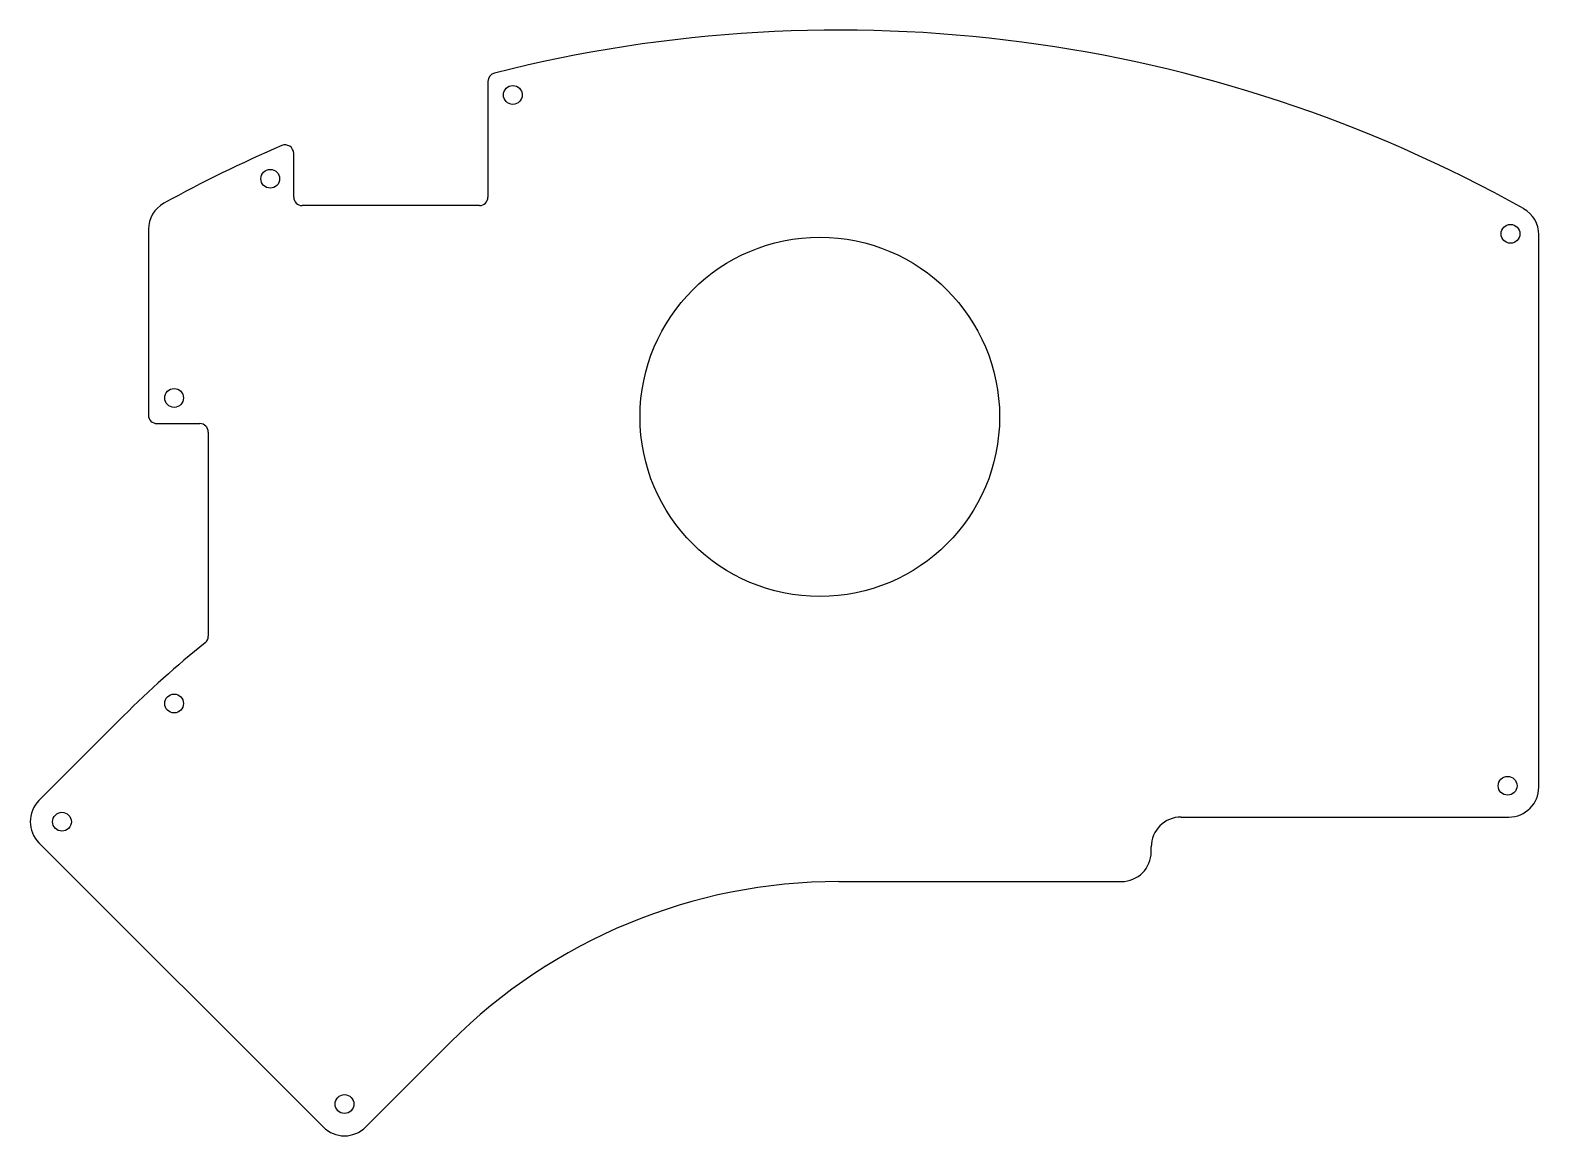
# Model space of a CAD drawing. Header units: millimetres. Extents: x -140 to 37, y -55 to 75.
import ezdxf

# ---------------------------------------------------------------- set-up
doc = ezdxf.new("R2010")
doc.units = ezdxf.units.MM
doc.layers.get('0').update_dxf_attribs({"linetype": 'CONTINUOUS'})

msp = doc.modelspace()

# ---------------------------------------------------------------- linework, layer by layer
for p, q in [((-86.48, 68.66), (-86.48, 55.11)), ((-109.22, 55.11), (-109.22, 60.22)), ((-87.48, 54.11), (-108.22, 54.11)), ((-126.23, 51.31), (-126.23, 29.57)), ((36.57, -14.03), (36.57, 50.69)), ((-125.23, 28.57), (-120.23, 28.57)), ((-119.23, 27.57), (-119.23, 3.65)), ((-129.14, -5.69), (-139.06, -15.61)), ((-5.31, -17.53), (33.07, -17.53)), ((-139.06, -20.55), (-105.75, -53.86)), ((-8.81, -21.59), (-8.81, -21.03)), ((-45.39, -25.09), (-12.31, -25.09)), ((-100.81, -53.86), (-90.89, -43.94))]:
    msp.add_line(p, q)
for centre, radius in [((-83.57, 67.07), 1.1), ((-111.97, 57.25), 1.1), ((33.26, 50.8), 1.1), ((-47.62, 29.35), 21.05), ((-123.23, 31.57), 1.1), ((-123.23, -4.23), 1.1), ((32.92, -13.87), 1.1), ((-136.36, -18.08), 1.1), ((-103.28, -51.16), 1.1)]:
    msp.add_circle(centre, radius)
for centre, radius, start, end in [((-45.39, -89.44), 164.11, 60.756, 104.2283), ((-85.48, 68.66), 1, 104.2283, 180), ((-45.39, -89.44), 164.11, 113.4237, 118.7864), ((-110.23, 60.22), 1, 0, 113.4237), ((-108.22, 55.11), 1, 180, 270), ((-87.48, 55.11), 1, -90, 0), ((-122.73, 51.31), 3.5, 118.7864, 180), ((33.07, 50.69), 3.5, 0, 60.756), ((-125.23, 29.57), 1, 180, 270), ((-120.23, 27.57), 1, 0, 90), ((-120.23, 3.65), 1, -51.2052, 0), ((-45.39, -89.44), 118.45, 128.7948, 135), ((33.07, -14.03), 3.5, 270, 360), ((-136.58, -18.08), 3.5, 135, 225), ((-5.31, -21.03), 3.5, 90, 180), ((-12.31, -21.59), 3.5, 270, 360), ((-45.39, -89.44), 64.35, 90, 135), ((-103.28, -51.38), 3.5, 225, 315)]:
    msp.add_arc(centre, radius, start, end)

doc.saveas('drawing.dxf')
